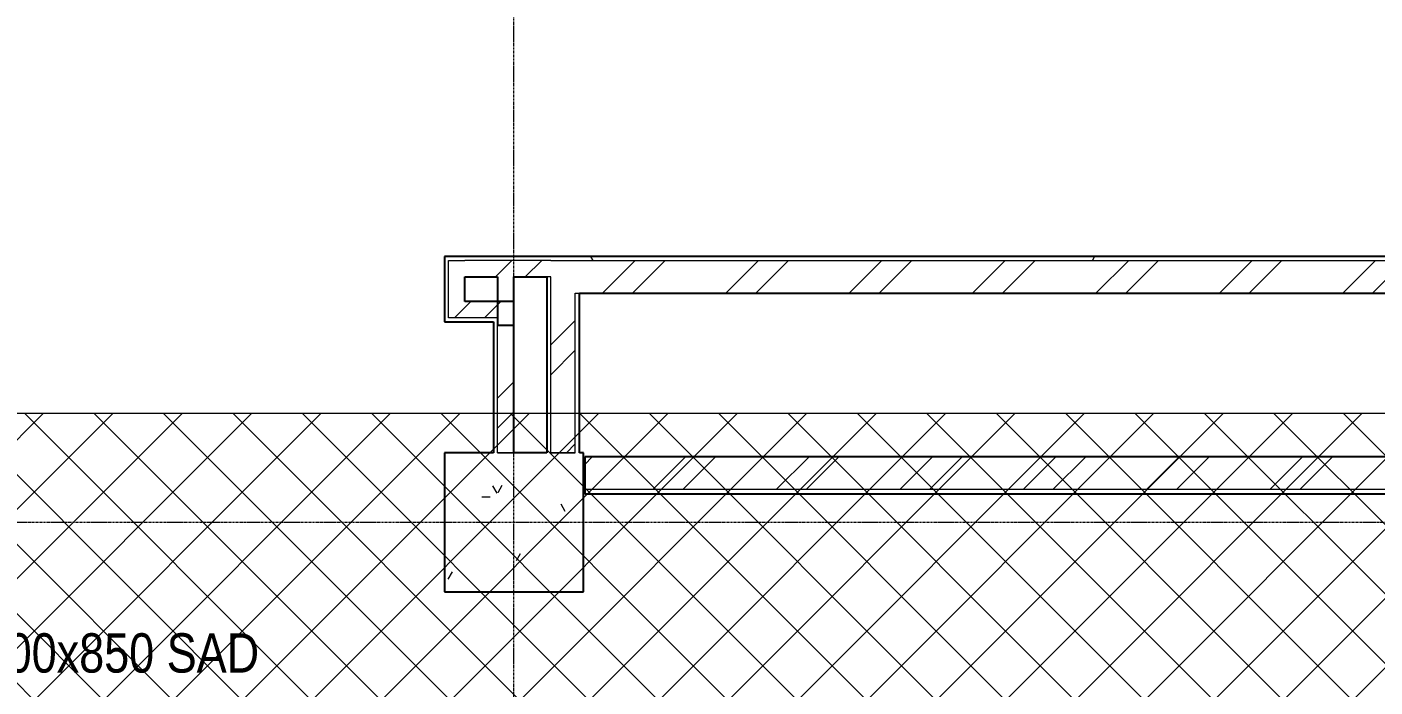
# Model space of a CAD drawing. Header units: inches. Extents: x -83664 to 20107, y -47222 to 19398.
# Drawn here: x -57950 to -49708, y -1770 to 2262 of the extents above; entities that cross this region are included whole.
import ezdxf

# ---------------------------------------------------------------- set-up
doc = ezdxf.new("R2010")
doc.units = ezdxf.units.IN
doc.header["$MEASUREMENT"] = 0
doc.linetypes.add('Grid Line', pattern=[22.225, 12.7, -3.175, 3.175, -3.175])
doc.layers.add('A-DETL', color=7, linetype='Continuous', lineweight=18, true_color=0x00a600)
for name, color, linetype, lineweight in [('A-DETL-GENF', 7, 'Continuous', 9), ('A-WALL', 7, 'Continuous', 9), ('A-WALL-PATT', 7, 'Continuous', 25), ('M-HVAC-DUCT-IDEN', 7, 'Continuous', 18), ('S-GRID', 7, 'Continuous', 9)]:
    doc.layers.add(name, color=color, linetype=linetype, lineweight=lineweight)
doc.styles.add('Arial Narrow_21', font='ARIALN.TTF', dxfattribs={"height": 240})
pattern_1 = [(0, (0, 0), (1219.2, 304.8), [50.292, -864.108, 50.292, -864.108, -4876.8]), (0, (0, 0), (1219.2, 304.8), [-1828.8, 50.292, -1778.508, 50.292, -864.108, -2133.6]), (0, (0, 0), (1219.2, 304.8), [-4572, 50.292, -559.308, 50.292, -1473.708]), (120, (457.2, 152.4), (-873.56454, 903.4582), [50.292, -864.108, 50.292, -864.108, -4876.8]), (120, (457.2, 152.4), (-873.56454, 903.4582), [-1828.8, 50.292, -1778.508, 50.292, -864.108, -2133.6]), (120, (457.2, 152.4), (-873.56454, 903.4582), [-4572, 50.292, -559.308, 50.292, -1473.708]), (240, (609.6, 762), (-345.63546, -1208.2582), [50.292, -864.108, 50.292, -864.108, -4876.8]), (240, (609.6, 762), (-345.63546, -1208.2582), [-1828.8, 50.292, -1778.508, 50.292, -864.108, -2133.6]), (240, (609.6, 762), (-345.63546, -1208.2582), [-4572, 50.292, -559.308, 50.292, -1473.708])]
pattern_2 = [(45, (0, 0), (-377.1708, 377.1708), []), (45, (0, 571.5), (-377.1708, 377.1708), [])]

# ---------------------------------------------------------------- blocks, each defined once
blk = doc.blocks.new('SMBZ_Hospital Arch Model_2026_01_29_rvt-1-FIRST FLOOR AC CONDITIONING LAYOUT - PART A')
at = {"layer": 'A-WALL-PATT', "lineweight": 9, "true_color": 0xbbbbbb}
h = blk.add_hatch(dxfattribs=at)
h.set_pattern_fill('FP_13', color=9, style=0, pattern_type=2)
h.set_pattern_definition(pattern_1)
h.paths.add_polyline_path([(96709.4, 98032.7), (96709.4, 99107.7), (96684.4, 99107.7), (96684.4, 98032.7)])
h.paths.add_polyline_path([(96709.4, 99207.7), (96709.4, 99232.7), (96684.4, 99232.7), (96684.4, 99207.7)])
h = blk.add_hatch(dxfattribs=at)
h.set_pattern_fill('FP_13', color=9, style=0, pattern_type=2)
h.set_pattern_definition(pattern_1)
h.paths.add_polyline_path([(102259.4, 99207.7), (102259.4, 99232.7), (96709.4, 99232.7), (96709.4, 99207.7), (102234.4, 99207.7)])
h = blk.add_hatch(dxfattribs=at)
h.set_pattern_fill('FP_12', color=9, style=0, pattern_type=2)
h.set_pattern_definition(pattern_2)
h.paths.add_polyline_path([(96084.4, 98957.7), (96184.4, 98957.7), (96184.4, 99207.7), (96084.4, 99207.7), (96084.4, 99059.5)])
h = blk.add_hatch(dxfattribs=at)
h.set_pattern_fill('FP_12', color=9, style=0, pattern_type=2)
h.set_pattern_definition(pattern_2)
h.paths.add_polyline_path([(96184.4, 99107.7), (96709.4, 99107.7), (96709.4, 99207.7), (96184.4, 99207.7)])
h = blk.add_hatch(dxfattribs=at)
h.set_pattern_fill('FP_12', color=9, style=0, pattern_type=2)
h.set_pattern_definition(pattern_2)
h.paths.add_polyline_path([(96709.4, 98032.7), (96859.4, 98032.7), (96859.4, 99207.7), (96709.4, 99207.7), (96709.4, 98273.8)])
h = blk.add_hatch(dxfattribs=at)
h.set_pattern_fill('FP_12', color=9, style=0, pattern_type=2)
h.set_pattern_definition(pattern_2)
h.paths.add_polyline_path([(102234.4, 99007.7), (102234.4, 99207.7), (96859.4, 99207.7), (96859.4, 99007.7), (102034.4, 99007.7)])
h = blk.add_hatch(dxfattribs=at)
h.set_pattern_fill('FP_12', color=9, style=0, pattern_type=2)
h.set_pattern_definition(pattern_2)
h.paths.add_polyline_path([(96384.4, 98857.7), (96484.4, 98857.7), (96484.4, 98957.7), (96084.4, 98957.7), (96084.4, 98857.7)])
h = blk.add_hatch(dxfattribs=at)
h.set_pattern_fill('FP_12', color=9, style=0, pattern_type=2)
h.set_pattern_definition(pattern_2)
h.paths.add_polyline_path([(96484.4, 98032.7), (96484.4, 98857.7), (96384.4, 98857.7), (96384.4, 98032.7)])
h = blk.add_hatch(dxfattribs=at)
h.set_pattern_fill('FP_13', color=9, style=0, pattern_type=2)
h.set_pattern_definition(pattern_1)
h.paths.add_polyline_path([(96909.4, 97182.7), (96909.4, 98032.7), (96059.4, 98032.7), (96059.4, 97182.7)])
h = blk.add_hatch(dxfattribs=at)
h.set_pattern_fill('FP_12', color=9, style=0, pattern_type=2)
h.set_pattern_definition(pattern_2)
h.paths.add_polyline_path([(96916.9, 97807.7), (101859.4, 97807.7), (101859.4, 98007.7), (96916.9, 98007.7)])
at = {"layer": 'A-WALL', "color": 9, "lineweight": 25, "true_color": 0xbbbbbb}
for p, q in [((96059.4, 99232.7), (96059.4, 98957.7)), ((96084.4, 99232.7), (96059.4, 99232.7)), ((96184.4, 99232.7), (96084.4, 99232.7)), ((96684.4, 99232.7), (96184.4, 99232.7)), ((96709.4, 99232.7), (96684.4, 99232.7)), ((96884.4, 99232.7), (96709.4, 99232.7)), ((102259.4, 99232.7), (96884.4, 99232.7)), ((96184.4, 98957.7), (96184.4, 99107.7)), ((96184.4, 99107.7), (96384.4, 99107.7)), ((96384.4, 99107.7), (96384.4, 98812.7)), ((96484.4, 99107.7), (96684.4, 99107.7)), ((96484.4, 98812.7), (96484.4, 99107.7)), ((96684.4, 99107.7), (96684.4, 98273.8)), ((96884.4, 98273.8), (96884.4, 99007.7)), ((96884.4, 99007.7), (102034.4, 99007.7)), ((96059.4, 98957.7), (96059.4, 98857.7)), ((96484.4, 98957.7), (96184.4, 98957.7)), ((96484.4, 98857.7), (96484.4, 98957.7)), ((96059.4, 98857.7), (96059.4, 98832.7)), ((96059.4, 98832.7), (96359.4, 98832.7)), ((96359.4, 98832.7), (96359.4, 98273.8)), ((96484.4, 98832.7), (96484.4, 98857.7)), ((96484.4, 98273.8), (96484.4, 98832.7)), ((96384.4, 98812.7), (96484.4, 98812.7)), ((96359.4, 98273.8), (96359.4, 98032.7)), ((96484.4, 98032.7), (96484.4, 98273.8)), ((96684.4, 98273.8), (96684.4, 98032.7)), ((96884.4, 98032.7), (96884.4, 98273.8)), ((96359.4, 98032.7), (96059.4, 98032.7)), ((96059.4, 98032.7), (96059.4, 97182.7)), ((96684.4, 98032.7), (96484.4, 98032.7)), ((96909.4, 98032.7), (96884.4, 98032.7)), ((96909.4, 97182.7), (96909.4, 98032.7)), ((101859.4, 98007.7), (96916.9, 98007.7)), ((96916.9, 98007.7), (96916.9, 97782.7)), ((96916.9, 97782.7), (101859.4, 97782.7)), ((96059.4, 97182.7), (96909.4, 97182.7))]:
    blk.add_line(p, q, dxfattribs=at)
at = {"layer": 'A-WALL', "color": 9, "true_color": 0xbbbbbb}
for p, q in [((96059.4, 99232.7), (96059.4, 98957.7)), ((96059.4, 99232.7), (96184.4, 99232.7)), ((96684.4, 99232.7), (96184.4, 99232.7)), ((96684.4, 99232.7), (96884.4, 99232.7)), ((102259.4, 99232.7), (96884.4, 99232.7)), ((96084.4, 98957.7), (96084.4, 99207.7)), ((96084.4, 99207.7), (96184.4, 99207.7)), ((96684.4, 99207.7), (96184.4, 99207.7)), ((96709.4, 99207.7), (96684.4, 99207.7)), ((96709.4, 99207.7), (96859.4, 99207.7)), ((96859.4, 99207.7), (96884.4, 99207.7)), ((96884.4, 99207.7), (102234.4, 99207.7)), ((96184.4, 98957.7), (96184.4, 99107.7)), ((96184.4, 99107.7), (96384.4, 99107.7)), ((96384.4, 99107.7), (96384.4, 98812.7)), ((96484.4, 99107.7), (96684.4, 99107.7)), ((96484.4, 98812.7), (96484.4, 99107.7)), ((96684.4, 99107.7), (96684.4, 98273.8)), ((96709.4, 99107.7), (96684.4, 99107.7)), ((96709.4, 98273.8), (96709.4, 99107.7)), ((96859.4, 98273.8), (96859.4, 99007.7)), ((96859.4, 99007.7), (96884.4, 99007.7)), ((96884.4, 98273.8), (96884.4, 99007.7)), ((96884.4, 99007.7), (102034.4, 99007.7)), ((96059.4, 98832.7), (96059.4, 98957.7)), ((96084.4, 98857.7), (96084.4, 98957.7)), ((96484.4, 98957.7), (96184.4, 98957.7)), ((96484.4, 98957.7), (96484.4, 98832.7)), ((96059.4, 98832.7), (96359.4, 98832.7)), ((96384.4, 98857.7), (96084.4, 98857.7)), ((96359.4, 98832.7), (96359.4, 98273.8)), ((96384.4, 98857.7), (96384.4, 98832.7)), ((96384.4, 98273.8), (96384.4, 98832.7)), ((96484.4, 98273.8), (96484.4, 98832.7)), ((96484.4, 98812.7), (96384.4, 98812.7)), ((96359.4, 98273.8), (96359.4, 98032.7)), ((96384.4, 98032.7), (96384.4, 98273.8)), ((96484.4, 98032.7), (96484.4, 98273.8)), ((96684.4, 98273.8), (96684.4, 98032.7)), ((96709.4, 98032.7), (96709.4, 98273.8)), ((96859.4, 98032.7), (96859.4, 98273.8)), ((96884.4, 98032.7), (96884.4, 98273.8)), ((96059.4, 97182.7), (96059.4, 98032.7)), ((96059.4, 98032.7), (96359.4, 98032.7)), ((96484.4, 98032.7), (96384.4, 98032.7)), ((96384.4, 98032.7), (96484.4, 98032.7)), ((96484.4, 98032.7), (96684.4, 98032.7)), ((96859.4, 98032.7), (96709.4, 98032.7)), ((96709.4, 98032.7), (96859.4, 98032.7)), ((96884.4, 98032.7), (96909.4, 98032.7)), ((96909.4, 98032.7), (96909.4, 97182.7)), ((96916.9, 97782.7), (96916.9, 98007.7)), ((101859.4, 98007.7), (96916.9, 98007.7)), ((101859.4, 97807.7), (96916.9, 97807.7)), ((96916.9, 97782.7), (101859.4, 97782.7)), ((96909.4, 97182.7), (96059.4, 97182.7))]:
    blk.add_line(p, q, dxfattribs=at)

msp = doc.modelspace()

# ---------------------------------------------------------------- hatches: boundary and pattern name
at = {"layer": 'A-DETL-GENF', "true_color": 0xff0000}
h = msp.add_hatch(dxfattribs=at)
h.set_pattern_fill('FP_59', color=1, style=0, pattern_type=2)
h.set_pattern_definition([(45, (-151456.65, -98372.2), (-212.13203, 212.13203), []), (135, (-151456.65, -98372.2), (-212.13203, -212.13203), [])])
h.paths.add_polyline_path([(-62993, -37189.5), (-27297.3, -37189.5), (-27297.3, -98.4), (-62993, -98.4), (-62993, -33333)])

# ---------------------------------------------------------------- linework, layer by layer
at = {"layer": 'A-DETL', "color": 1, "lineweight": 9, "true_color": 0xff0000}
msp.add_line((-27297.3, -98.4), (-62993, -98.4), dxfattribs=at)
at = {"layer": 'S-GRID', "color": 254, "linetype": 'Grid Line', "true_color": 0xdcdcdc}
for p, q in [((-54972.3, -44103.7), (-54972.3, 15149.1)), ((20106.7, -764.5), (-81517, -764.5))]:
    msp.add_line(p, q, dxfattribs=at)

# ---------------------------------------------------------------- block references
at = {"lineweight": 5}
msp.add_blockref('SMBZ_Hospital Arch Model_2026_01_29_rvt-1-FIRST FLOOR AC CONDITIONING LAYOUT - PART A', (-151456.7, -98372.2), dxfattribs=at)

# ---------------------------------------------------------------- texts
at = {"layer": 'M-HVAC-DUCT-IDEN', "lineweight": 9, "insert": (-58379.6, -1442.2), "char_height": 240, "width": 2320.885, "attachment_point": 1, "style": 'Arial Narrow_21'}
msp.add_mtext('1500x850 SAD', dxfattribs=at)

doc.saveas('drawing.dxf')
